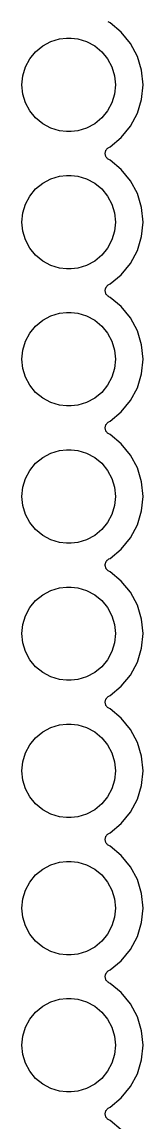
# Model space of a CAD drawing. Extents: x 1.72 to 9.76, y -6.3 to -1.2.
# Drawn here: x 4.754 to 4.842, y -4.554 to -3.752 of the extents above; entities that cross this region are included whole.
import ezdxf

# ---------------------------------------------------------------- set-up
doc = ezdxf.new("R2010")
doc.units = 0
doc.header["$MEASUREMENT"] = 0
doc.layers.add('BLACK', color=7, linetype='CONTINUOUS')

msp = doc.modelspace()

# ---------------------------------------------------------------- linework, layer by layer
at = {"layer": 'BLACK', "linetype": 'CONTINUOUS'}
for p, q in [((4.8172, -3.75218), (4.8168, -3.75191)), ((4.81722, -3.75219), (4.8172, -3.75218)), ((4.81726, -3.75221), (4.81722, -3.75219)), ((4.81722, -3.75219), (4.81722, -3.75219)), ((4.81722, -3.75219), (4.81722, -3.75219)), ((4.81815, -3.75268), (4.81726, -3.75221)), ((4.82637, -3.75943), (4.81815, -3.75268)), ((4.83312, -3.76765), (4.82637, -3.75943)), ((4.76384, -3.77364), (4.76902, -3.76939)), ((4.76902, -3.76939), (4.77493, -3.76624)), ((4.77493, -3.76624), (4.78133, -3.76429)), ((4.78133, -3.76429), (4.78633, -3.7638)), ((4.78633, -3.7638), (4.78967, -3.7638)), ((4.78967, -3.7638), (4.79467, -3.76429)), ((4.79467, -3.76429), (4.80107, -3.76624)), ((4.80107, -3.76624), (4.80698, -3.76939)), ((4.80698, -3.76939), (4.81216, -3.77364)), ((4.83813, -3.77704), (4.83312, -3.76765)), ((4.75644, -3.78473), (4.75959, -3.77882)), ((4.75959, -3.77882), (4.76384, -3.77364)), ((4.81216, -3.77364), (4.81641, -3.77882)), ((4.81641, -3.77882), (4.81956, -3.78473)), ((4.84122, -3.78721), (4.83813, -3.77704)), ((4.75449, -3.79113), (4.75644, -3.78473)), ((4.81956, -3.78473), (4.82151, -3.79113)), ((4.84226, -3.7978), (4.84122, -3.78721)), ((4.75384, -3.7978), (4.75449, -3.79113)), ((4.82151, -3.79113), (4.82216, -3.7978)), ((4.75449, -3.80447), (4.75384, -3.7978)), ((4.82216, -3.7978), (4.82151, -3.80447)), ((4.84122, -3.80839), (4.84226, -3.7978)), ((4.75644, -3.81087), (4.75449, -3.80447)), ((4.75959, -3.81678), (4.75644, -3.81087)), ((4.81956, -3.81087), (4.81641, -3.81678)), ((4.82151, -3.80447), (4.81956, -3.81087)), ((4.83813, -3.81856), (4.84122, -3.80839)), ((4.76384, -3.82196), (4.75959, -3.81678)), ((4.81641, -3.81678), (4.81216, -3.82196)), ((4.83312, -3.82795), (4.83813, -3.81856)), ((4.76902, -3.82621), (4.76384, -3.82196)), ((4.77493, -3.82936), (4.76902, -3.82621)), ((4.80698, -3.82621), (4.80107, -3.82936)), ((4.81216, -3.82196), (4.80698, -3.82621)), ((4.78133, -3.83131), (4.77493, -3.82936)), ((4.78633, -3.8318), (4.78133, -3.83131)), ((4.78967, -3.8318), (4.78633, -3.8318)), ((4.79467, -3.83131), (4.78967, -3.8318)), ((4.80107, -3.82936), (4.79467, -3.83131)), ((4.82637, -3.83617), (4.83312, -3.82795)), ((4.81646, -3.84392), (4.81686, -3.84366)), ((4.81686, -3.84366), (4.81726, -3.84339)), ((4.81726, -3.84339), (4.81815, -3.84292)), ((4.81815, -3.84292), (4.82637, -3.83617)), ((4.81464, -3.84728), (4.81465, -3.84727)), ((4.81464, -3.84729), (4.81464, -3.84728)), ((4.81464, -3.84777), (4.81464, -3.84729)), ((4.81464, -3.84824), (4.81464, -3.84777)), ((4.81464, -3.84825), (4.81464, -3.84824)), ((4.81464, -3.84826), (4.81464, -3.84825)), ((4.81473, -3.84873), (4.81464, -3.84826)), ((4.81465, -3.84727), (4.81474, -3.8468)), ((4.81482, -3.8492), (4.81473, -3.84873)), ((4.81474, -3.8468), (4.81484, -3.84633)), ((4.81482, -3.84921), (4.81482, -3.8492)), ((4.81482, -3.84922), (4.81482, -3.84921)), ((4.815, -3.84966), (4.81482, -3.84922)), ((4.81484, -3.84631), (4.81503, -3.84588)), ((4.81484, -3.84632), (4.81484, -3.84631)), ((4.81484, -3.84633), (4.81484, -3.84632)), ((4.81518, -3.85011), (4.815, -3.84966)), ((4.81503, -3.84588), (4.81521, -3.84543)), ((4.81519, -3.85012), (4.81518, -3.85011)), ((4.81519, -3.85013), (4.81519, -3.85012)), ((4.81545, -3.85052), (4.81519, -3.85013)), ((4.81521, -3.84543), (4.81522, -3.84542)), ((4.81522, -3.84541), (4.81549, -3.84502)), ((4.81522, -3.84542), (4.81522, -3.84541)), ((4.81571, -3.85092), (4.81545, -3.85052)), ((4.81549, -3.84502), (4.81576, -3.84462)), ((4.81572, -3.85093), (4.81571, -3.85092)), ((4.81573, -3.85094), (4.81572, -3.85093)), ((4.81606, -3.85128), (4.81573, -3.85094)), ((4.81576, -3.84461), (4.81577, -3.8446)), ((4.81576, -3.84462), (4.81576, -3.84461)), ((4.81577, -3.8446), (4.81611, -3.84427)), ((4.81639, -3.85162), (4.81606, -3.85128)), ((4.81611, -3.84427), (4.81645, -3.84393)), ((4.8164, -3.85163), (4.81639, -3.85162)), ((4.81641, -3.85164), (4.8164, -3.85163)), ((4.8168, -3.85191), (4.81641, -3.85164)), ((4.81645, -3.84393), (4.81646, -3.84393)), ((4.81646, -3.84393), (4.81646, -3.84392)), ((4.8172, -3.85218), (4.8168, -3.85191)), ((4.81722, -3.85219), (4.8172, -3.85218)), ((4.81726, -3.85221), (4.81722, -3.85219)), ((4.81722, -3.85219), (4.81722, -3.85219)), ((4.81722, -3.85219), (4.81722, -3.85219)), ((4.81815, -3.85268), (4.81726, -3.85221)), ((4.82637, -3.85943), (4.81815, -3.85268)), ((4.83312, -3.86765), (4.82637, -3.85943)), ((4.76902, -3.86939), (4.77493, -3.86624)), ((4.77493, -3.86624), (4.78133, -3.86429)), ((4.78133, -3.86429), (4.78633, -3.8638)), ((4.78633, -3.8638), (4.78967, -3.8638)), ((4.78967, -3.8638), (4.79467, -3.86429)), ((4.79467, -3.86429), (4.80107, -3.86624)), ((4.80107, -3.86624), (4.80698, -3.86939)), ((4.83813, -3.87704), (4.83312, -3.86765)), ((4.75959, -3.87882), (4.76384, -3.87364)), ((4.76384, -3.87364), (4.76902, -3.86939)), ((4.80698, -3.86939), (4.81216, -3.87364)), ((4.81216, -3.87364), (4.81641, -3.87882)), ((4.75644, -3.88473), (4.75959, -3.87882)), ((4.81641, -3.87882), (4.81956, -3.88473)), ((4.84122, -3.88721), (4.83813, -3.87704)), ((4.75384, -3.8978), (4.75449, -3.89113)), ((4.75449, -3.89113), (4.75644, -3.88473)), ((4.81956, -3.88473), (4.82151, -3.89113)), ((4.82151, -3.89113), (4.82216, -3.8978)), ((4.84226, -3.8978), (4.84122, -3.88721)), ((4.75449, -3.90447), (4.75384, -3.8978)), ((4.82216, -3.8978), (4.82151, -3.90447)), ((4.84122, -3.90839), (4.84226, -3.8978)), ((4.75644, -3.91087), (4.75449, -3.90447)), ((4.82151, -3.90447), (4.81956, -3.91087)), ((4.75959, -3.91678), (4.75644, -3.91087)), ((4.81956, -3.91087), (4.81641, -3.91678)), ((4.83813, -3.91856), (4.84122, -3.90839)), ((4.76384, -3.92196), (4.75959, -3.91678)), ((4.76902, -3.92621), (4.76384, -3.92196)), ((4.81216, -3.92196), (4.80698, -3.92621)), ((4.81641, -3.91678), (4.81216, -3.92196)), ((4.83312, -3.92795), (4.83813, -3.91856)), ((4.77493, -3.92936), (4.76902, -3.92621)), ((4.78133, -3.93131), (4.77493, -3.92936)), ((4.78633, -3.9318), (4.78133, -3.93131)), ((4.78967, -3.9318), (4.78633, -3.9318)), ((4.79467, -3.93131), (4.78967, -3.9318)), ((4.80107, -3.92936), (4.79467, -3.93131)), ((4.80698, -3.92621), (4.80107, -3.92936)), ((4.82637, -3.93617), (4.83312, -3.92795)), ((4.81815, -3.94292), (4.82637, -3.93617)), ((4.81464, -3.94728), (4.81465, -3.94727)), ((4.81464, -3.94729), (4.81464, -3.94728)), ((4.81464, -3.94777), (4.81464, -3.94729)), ((4.81464, -3.94824), (4.81464, -3.94777)), ((4.81465, -3.94727), (4.81474, -3.9468)), ((4.81474, -3.9468), (4.81484, -3.94633)), ((4.81484, -3.94631), (4.81503, -3.94588)), ((4.81484, -3.94632), (4.81484, -3.94631)), ((4.81484, -3.94633), (4.81484, -3.94632)), ((4.81503, -3.94588), (4.81521, -3.94543)), ((4.81521, -3.94543), (4.81522, -3.94542)), ((4.81522, -3.94541), (4.81549, -3.94502)), ((4.81522, -3.94542), (4.81522, -3.94541)), ((4.81549, -3.94502), (4.81576, -3.94462)), ((4.81576, -3.94461), (4.81577, -3.9446)), ((4.81576, -3.94462), (4.81576, -3.94461)), ((4.81577, -3.9446), (4.81611, -3.94427)), ((4.81611, -3.94427), (4.81645, -3.94393)), ((4.81645, -3.94393), (4.81646, -3.94393)), ((4.81646, -3.94392), (4.81686, -3.94366)), ((4.81646, -3.94393), (4.81646, -3.94392)), ((4.81686, -3.94366), (4.81726, -3.94339)), ((4.81726, -3.94339), (4.81815, -3.94292)), ((4.81464, -3.94825), (4.81464, -3.94824)), ((4.81464, -3.94826), (4.81464, -3.94825)), ((4.81473, -3.94873), (4.81464, -3.94826)), ((4.81482, -3.9492), (4.81473, -3.94873)), ((4.81482, -3.94921), (4.81482, -3.9492)), ((4.81482, -3.94922), (4.81482, -3.94921)), ((4.815, -3.94966), (4.81482, -3.94922)), ((4.81518, -3.95011), (4.815, -3.94966)), ((4.81519, -3.95012), (4.81518, -3.95011)), ((4.81519, -3.95013), (4.81519, -3.95012)), ((4.81545, -3.95052), (4.81519, -3.95013)), ((4.81571, -3.95092), (4.81545, -3.95052)), ((4.81572, -3.95093), (4.81571, -3.95092)), ((4.81573, -3.95094), (4.81572, -3.95093)), ((4.81606, -3.95128), (4.81573, -3.95094)), ((4.81639, -3.95162), (4.81606, -3.95128)), ((4.8164, -3.95163), (4.81639, -3.95162)), ((4.81641, -3.95164), (4.8164, -3.95163)), ((4.8168, -3.95191), (4.81641, -3.95164)), ((4.8172, -3.95218), (4.8168, -3.95191)), ((4.81722, -3.95219), (4.8172, -3.95218)), ((4.81726, -3.95221), (4.81722, -3.95219)), ((4.81722, -3.95219), (4.81722, -3.95219)), ((4.81722, -3.95219), (4.81722, -3.95219)), ((4.81815, -3.95268), (4.81726, -3.95221)), ((4.82637, -3.95943), (4.81815, -3.95268)), ((4.78133, -3.96429), (4.78633, -3.9638)), ((4.78633, -3.9638), (4.78967, -3.9638)), ((4.78967, -3.9638), (4.79467, -3.96429)), ((4.83312, -3.96765), (4.82637, -3.95943)), ((4.76384, -3.97364), (4.76902, -3.96939)), ((4.76902, -3.96939), (4.77493, -3.96624)), ((4.77493, -3.96624), (4.78133, -3.96429)), ((4.79467, -3.96429), (4.80107, -3.96624)), ((4.80107, -3.96624), (4.80698, -3.96939)), ((4.80698, -3.96939), (4.81216, -3.97364)), ((4.83813, -3.97704), (4.83312, -3.96765)), ((4.75644, -3.98473), (4.75959, -3.97882)), ((4.75959, -3.97882), (4.76384, -3.97364)), ((4.81216, -3.97364), (4.81641, -3.97882)), ((4.81641, -3.97882), (4.81956, -3.98473)), ((4.84122, -3.98721), (4.83813, -3.97704)), ((4.75449, -3.99113), (4.75644, -3.98473)), ((4.81956, -3.98473), (4.82151, -3.99113)), ((4.84226, -3.9978), (4.84122, -3.98721)), ((4.75384, -3.9978), (4.75449, -3.99113)), ((4.82151, -3.99113), (4.82216, -3.9978)), ((4.75449, -4.00447), (4.75384, -3.9978)), ((4.82216, -3.9978), (4.82151, -4.00447)), ((4.84122, -4.00839), (4.84226, -3.9978)), ((4.75644, -4.01087), (4.75449, -4.00447)), ((4.75959, -4.01678), (4.75644, -4.01087)), ((4.81956, -4.01087), (4.81641, -4.01678)), ((4.82151, -4.00447), (4.81956, -4.01087)), ((4.83813, -4.01856), (4.84122, -4.00839)), ((4.76384, -4.02196), (4.75959, -4.01678)), ((4.81641, -4.01678), (4.81216, -4.02196)), ((4.83312, -4.02795), (4.83813, -4.01856)), ((4.76902, -4.02621), (4.76384, -4.02196)), ((4.77493, -4.02936), (4.76902, -4.02621)), ((4.80698, -4.02621), (4.80107, -4.02936)), ((4.81216, -4.02196), (4.80698, -4.02621)), ((4.82637, -4.03617), (4.83312, -4.02795)), ((4.78133, -4.03131), (4.77493, -4.02936)), ((4.78633, -4.0318), (4.78133, -4.03131)), ((4.78967, -4.0318), (4.78633, -4.0318)), ((4.79467, -4.03131), (4.78967, -4.0318)), ((4.80107, -4.02936), (4.79467, -4.03131)), ((4.81815, -4.04292), (4.82637, -4.03617)), ((4.81577, -4.0446), (4.81611, -4.04427)), ((4.81611, -4.04427), (4.81645, -4.04393)), ((4.81645, -4.04393), (4.81646, -4.04393)), ((4.81646, -4.04392), (4.81686, -4.04366)), ((4.81646, -4.04393), (4.81646, -4.04392)), ((4.81686, -4.04366), (4.81726, -4.04339)), ((4.81726, -4.04339), (4.81815, -4.04292)), ((4.81464, -4.04728), (4.81465, -4.04727)), ((4.81464, -4.04729), (4.81464, -4.04728)), ((4.81464, -4.04777), (4.81464, -4.04729)), ((4.81464, -4.04824), (4.81464, -4.04777)), ((4.81464, -4.04825), (4.81464, -4.04824)), ((4.81464, -4.04826), (4.81464, -4.04825)), ((4.81473, -4.04873), (4.81464, -4.04826)), ((4.81465, -4.04727), (4.81474, -4.0468)), ((4.81482, -4.0492), (4.81473, -4.04873)), ((4.81474, -4.0468), (4.81484, -4.04633)), ((4.81482, -4.04921), (4.81482, -4.0492)), ((4.81482, -4.04922), (4.81482, -4.04921)), ((4.815, -4.04966), (4.81482, -4.04922)), ((4.81484, -4.04631), (4.81503, -4.04588)), ((4.81484, -4.04632), (4.81484, -4.04631)), ((4.81484, -4.04633), (4.81484, -4.04632)), ((4.81518, -4.05011), (4.815, -4.04966)), ((4.81503, -4.04588), (4.81521, -4.04543)), ((4.81519, -4.05012), (4.81518, -4.05011)), ((4.81519, -4.05013), (4.81519, -4.05012)), ((4.81545, -4.05052), (4.81519, -4.05013)), ((4.81521, -4.04543), (4.81522, -4.04542)), ((4.81522, -4.04541), (4.81549, -4.04502)), ((4.81522, -4.04542), (4.81522, -4.04541)), ((4.81571, -4.05092), (4.81545, -4.05052)), ((4.81549, -4.04502), (4.81576, -4.04462)), ((4.81572, -4.05093), (4.81571, -4.05092)), ((4.81573, -4.05094), (4.81572, -4.05093)), ((4.81606, -4.05128), (4.81573, -4.05094)), ((4.81576, -4.04461), (4.81577, -4.0446)), ((4.81576, -4.04462), (4.81576, -4.04461)), ((4.81639, -4.05162), (4.81606, -4.05128)), ((4.8164, -4.05163), (4.81639, -4.05162)), ((4.81641, -4.05164), (4.8164, -4.05163)), ((4.8168, -4.05191), (4.81641, -4.05164)), ((4.8172, -4.05218), (4.8168, -4.05191)), ((4.81722, -4.05219), (4.8172, -4.05218)), ((4.81726, -4.05221), (4.81722, -4.05219)), ((4.81722, -4.05219), (4.81722, -4.05219)), ((4.81722, -4.05219), (4.81722, -4.05219)), ((4.81815, -4.05268), (4.81726, -4.05221)), ((4.82637, -4.05943), (4.81815, -4.05268)), ((4.83312, -4.06765), (4.82637, -4.05943)), ((4.76902, -4.06939), (4.77493, -4.06624)), ((4.77493, -4.06624), (4.78133, -4.06429)), ((4.78133, -4.06429), (4.78633, -4.0638)), ((4.78633, -4.0638), (4.78967, -4.0638)), ((4.78967, -4.0638), (4.79467, -4.06429)), ((4.79467, -4.06429), (4.80107, -4.06624)), ((4.80107, -4.06624), (4.80698, -4.06939)), ((4.83813, -4.07704), (4.83312, -4.06765)), ((4.75959, -4.07882), (4.76384, -4.07364)), ((4.76384, -4.07364), (4.76902, -4.06939)), ((4.80698, -4.06939), (4.81216, -4.07364)), ((4.81216, -4.07364), (4.81641, -4.07882)), ((4.75644, -4.08473), (4.75959, -4.07882)), ((4.81641, -4.07882), (4.81956, -4.08473)), ((4.84122, -4.08721), (4.83813, -4.07704)), ((4.75384, -4.0978), (4.75449, -4.09113)), ((4.75449, -4.09113), (4.75644, -4.08473)), ((4.81956, -4.08473), (4.82151, -4.09113)), ((4.82151, -4.09113), (4.82216, -4.0978)), ((4.84226, -4.0978), (4.84122, -4.08721)), ((4.75449, -4.10447), (4.75384, -4.0978)), ((4.82216, -4.0978), (4.82151, -4.10447)), ((4.84122, -4.10839), (4.84226, -4.0978)), ((4.75644, -4.11087), (4.75449, -4.10447)), ((4.82151, -4.10447), (4.81956, -4.11087)), ((4.83813, -4.11856), (4.84122, -4.10839)), ((4.75959, -4.11678), (4.75644, -4.11087)), ((4.81956, -4.11087), (4.81641, -4.11678)), ((4.76384, -4.12196), (4.75959, -4.11678)), ((4.76902, -4.12621), (4.76384, -4.12196)), ((4.81216, -4.12196), (4.80698, -4.12621)), ((4.81641, -4.11678), (4.81216, -4.12196)), ((4.83312, -4.12795), (4.83813, -4.11856)), ((4.77493, -4.12936), (4.76902, -4.12621)), ((4.78133, -4.13131), (4.77493, -4.12936)), ((4.78633, -4.1318), (4.78133, -4.13131)), ((4.78967, -4.1318), (4.78633, -4.1318)), ((4.79467, -4.13131), (4.78967, -4.1318)), ((4.80107, -4.12936), (4.79467, -4.13131)), ((4.80698, -4.12621), (4.80107, -4.12936)), ((4.82637, -4.13617), (4.83312, -4.12795)), ((4.81815, -4.14292), (4.82637, -4.13617)), ((4.81464, -4.14728), (4.81465, -4.14727)), ((4.81464, -4.14729), (4.81464, -4.14728)), ((4.81464, -4.14777), (4.81464, -4.14729)), ((4.81464, -4.14824), (4.81464, -4.14777)), ((4.81464, -4.14825), (4.81464, -4.14824)), ((4.81464, -4.14826), (4.81464, -4.14825)), ((4.81473, -4.14873), (4.81464, -4.14826)), ((4.81465, -4.14727), (4.81474, -4.1468)), ((4.81474, -4.1468), (4.81484, -4.14633)), ((4.81484, -4.14631), (4.81503, -4.14588)), ((4.81484, -4.14632), (4.81484, -4.14631)), ((4.81484, -4.14633), (4.81484, -4.14632)), ((4.81503, -4.14588), (4.81521, -4.14543)), ((4.81521, -4.14543), (4.81522, -4.14542)), ((4.81522, -4.14541), (4.81549, -4.14502)), ((4.81522, -4.14542), (4.81522, -4.14541)), ((4.81549, -4.14502), (4.81576, -4.14462)), ((4.81576, -4.14461), (4.81577, -4.1446)), ((4.81576, -4.14462), (4.81576, -4.14461)), ((4.81577, -4.1446), (4.81611, -4.14426)), ((4.81611, -4.14426), (4.81645, -4.14393)), ((4.81645, -4.14393), (4.81646, -4.14393)), ((4.81646, -4.14392), (4.81686, -4.14366)), ((4.81646, -4.14393), (4.81646, -4.14392)), ((4.81686, -4.14366), (4.81726, -4.14339)), ((4.81726, -4.14339), (4.81815, -4.14292)), ((4.81482, -4.1492), (4.81473, -4.14873)), ((4.81482, -4.14921), (4.81482, -4.1492)), ((4.81482, -4.14922), (4.81482, -4.14921)), ((4.815, -4.14966), (4.81482, -4.14922)), ((4.81518, -4.15011), (4.815, -4.14966)), ((4.81519, -4.15012), (4.81518, -4.15011)), ((4.81519, -4.15013), (4.81519, -4.15012)), ((4.81545, -4.15052), (4.81519, -4.15013)), ((4.81571, -4.15092), (4.81545, -4.15052)), ((4.81572, -4.15093), (4.81571, -4.15092)), ((4.81573, -4.15094), (4.81572, -4.15093)), ((4.81606, -4.15128), (4.81573, -4.15094)), ((4.81639, -4.15162), (4.81606, -4.15128)), ((4.8164, -4.15163), (4.81639, -4.15162)), ((4.81641, -4.15164), (4.8164, -4.15163)), ((4.8168, -4.15191), (4.81641, -4.15164)), ((4.8172, -4.15218), (4.8168, -4.15191)), ((4.81722, -4.15219), (4.8172, -4.15218)), ((4.81726, -4.15221), (4.81722, -4.15219)), ((4.81722, -4.15219), (4.81722, -4.15219)), ((4.81722, -4.15219), (4.81722, -4.15219)), ((4.81815, -4.15268), (4.81726, -4.15221)), ((4.82637, -4.15943), (4.81815, -4.15268)), ((4.77493, -4.16624), (4.78133, -4.16429)), ((4.78133, -4.16429), (4.78633, -4.1638)), ((4.78633, -4.1638), (4.78967, -4.1638)), ((4.78967, -4.1638), (4.79467, -4.16429)), ((4.79467, -4.16429), (4.80107, -4.16624)), ((4.83312, -4.16765), (4.82637, -4.15943)), ((4.76384, -4.17364), (4.76902, -4.16939)), ((4.76902, -4.16939), (4.77493, -4.16624)), ((4.80107, -4.16624), (4.80698, -4.16939)), ((4.80698, -4.16939), (4.81216, -4.17364)), ((4.83813, -4.17704), (4.83312, -4.16765)), ((4.75644, -4.18473), (4.75959, -4.17882)), ((4.75959, -4.17882), (4.76384, -4.17364)), ((4.81216, -4.17364), (4.81641, -4.17882)), ((4.81641, -4.17882), (4.81956, -4.18473)), ((4.84122, -4.18721), (4.83813, -4.17704)), ((4.75449, -4.19113), (4.75644, -4.18473)), ((4.81956, -4.18473), (4.82151, -4.19113)), ((4.84226, -4.1978), (4.84122, -4.18721)), ((4.75384, -4.1978), (4.75449, -4.19113)), ((4.82151, -4.19113), (4.82216, -4.1978)), ((4.75449, -4.20447), (4.75384, -4.1978)), ((4.75644, -4.21087), (4.75449, -4.20447)), ((4.82151, -4.20447), (4.81956, -4.21087)), ((4.82216, -4.1978), (4.82151, -4.20447)), ((4.84122, -4.20839), (4.84226, -4.1978)), ((4.75959, -4.21678), (4.75644, -4.21087)), ((4.81956, -4.21087), (4.81641, -4.21678)), ((4.83813, -4.21856), (4.84122, -4.20839)), ((4.76384, -4.22196), (4.75959, -4.21678)), ((4.81641, -4.21678), (4.81216, -4.22196)), ((4.83312, -4.22795), (4.83813, -4.21856)), ((4.76902, -4.22621), (4.76384, -4.22196)), ((4.77493, -4.22936), (4.76902, -4.22621)), ((4.80698, -4.22621), (4.80107, -4.22936)), ((4.81216, -4.22196), (4.80698, -4.22621)), ((4.82637, -4.23617), (4.83312, -4.22795)), ((4.78133, -4.23131), (4.77493, -4.22936)), ((4.78633, -4.2318), (4.78133, -4.23131)), ((4.78967, -4.2318), (4.78633, -4.2318)), ((4.79467, -4.23131), (4.78967, -4.2318)), ((4.80107, -4.22936), (4.79467, -4.23131)), ((4.81815, -4.24292), (4.82637, -4.23617)), ((4.81549, -4.24502), (4.81576, -4.24462)), ((4.81576, -4.24461), (4.81577, -4.2446)), ((4.81576, -4.24462), (4.81576, -4.24461)), ((4.81577, -4.2446), (4.81611, -4.24427)), ((4.81611, -4.24427), (4.81645, -4.24393)), ((4.81645, -4.24393), (4.81646, -4.24393)), ((4.81646, -4.24392), (4.81686, -4.24366)), ((4.81646, -4.24393), (4.81646, -4.24392)), ((4.81686, -4.24366), (4.81726, -4.24339)), ((4.81726, -4.24339), (4.81815, -4.24292)), ((4.81464, -4.24728), (4.81465, -4.24727)), ((4.81464, -4.24729), (4.81464, -4.24728)), ((4.81464, -4.24777), (4.81464, -4.24729)), ((4.81464, -4.24824), (4.81464, -4.24777)), ((4.81464, -4.24825), (4.81464, -4.24824)), ((4.81464, -4.24826), (4.81464, -4.24825)), ((4.81473, -4.24873), (4.81464, -4.24826)), ((4.81465, -4.24727), (4.81474, -4.2468)), ((4.81482, -4.2492), (4.81473, -4.24873)), ((4.81474, -4.2468), (4.81484, -4.24633)), ((4.81482, -4.24921), (4.81482, -4.2492)), ((4.81482, -4.24922), (4.81482, -4.24921)), ((4.815, -4.24966), (4.81482, -4.24922)), ((4.81484, -4.24631), (4.81503, -4.24588)), ((4.81484, -4.24632), (4.81484, -4.24631)), ((4.81484, -4.24633), (4.81484, -4.24632)), ((4.81518, -4.25011), (4.815, -4.24966)), ((4.81503, -4.24588), (4.81521, -4.24543)), ((4.81519, -4.25012), (4.81518, -4.25011)), ((4.81519, -4.25013), (4.81519, -4.25012)), ((4.81545, -4.25052), (4.81519, -4.25013)), ((4.81521, -4.24543), (4.81522, -4.24542)), ((4.81522, -4.24541), (4.81549, -4.24502)), ((4.81522, -4.24542), (4.81522, -4.24541)), ((4.81571, -4.25092), (4.81545, -4.25052)), ((4.81572, -4.25093), (4.81571, -4.25092)), ((4.81573, -4.25094), (4.81572, -4.25093)), ((4.81606, -4.25128), (4.81573, -4.25094)), ((4.81639, -4.25162), (4.81606, -4.25128)), ((4.8164, -4.25163), (4.81639, -4.25162)), ((4.81641, -4.25164), (4.8164, -4.25163)), ((4.8168, -4.2519), (4.81641, -4.25164)), ((4.8172, -4.25218), (4.8168, -4.2519)), ((4.81722, -4.25219), (4.8172, -4.25218)), ((4.81726, -4.25221), (4.81722, -4.25219)), ((4.81722, -4.25219), (4.81722, -4.25219)), ((4.81722, -4.25219), (4.81722, -4.25219)), ((4.81815, -4.25268), (4.81726, -4.25221)), ((4.82637, -4.25943), (4.81815, -4.25268)), ((4.83312, -4.26765), (4.82637, -4.25943)), ((4.76902, -4.26939), (4.77493, -4.26624)), ((4.77493, -4.26624), (4.78133, -4.26429)), ((4.78133, -4.26429), (4.78633, -4.2638)), ((4.78633, -4.2638), (4.78967, -4.2638)), ((4.78967, -4.2638), (4.79467, -4.26429)), ((4.79467, -4.26429), (4.80107, -4.26624)), ((4.80107, -4.26624), (4.80698, -4.26939)), ((4.83813, -4.27704), (4.83312, -4.26765)), ((4.75959, -4.27882), (4.76384, -4.27364)), ((4.76384, -4.27364), (4.76902, -4.26939)), ((4.80698, -4.26939), (4.81216, -4.27364)), ((4.81216, -4.27364), (4.81641, -4.27882)), ((4.84122, -4.28721), (4.83813, -4.27704)), ((4.75449, -4.29113), (4.75644, -4.28473)), ((4.75644, -4.28473), (4.75959, -4.27882)), ((4.81641, -4.27882), (4.81956, -4.28473)), ((4.81956, -4.28473), (4.82151, -4.29113)), ((4.75384, -4.2978), (4.75449, -4.29113)), ((4.82151, -4.29113), (4.82216, -4.2978)), ((4.84226, -4.2978), (4.84122, -4.28721)), ((4.75449, -4.30447), (4.75384, -4.2978)), ((4.82216, -4.2978), (4.82151, -4.30447)), ((4.84122, -4.30839), (4.84226, -4.2978)), ((4.75644, -4.31087), (4.75449, -4.30447)), ((4.82151, -4.30447), (4.81956, -4.31087)), ((4.83813, -4.31856), (4.84122, -4.30839)), ((4.75959, -4.31678), (4.75644, -4.31087)), ((4.76384, -4.32196), (4.75959, -4.31678)), ((4.81641, -4.31678), (4.81216, -4.32196)), ((4.81956, -4.31087), (4.81641, -4.31678)), ((4.76902, -4.32621), (4.76384, -4.32196)), ((4.81216, -4.32196), (4.80698, -4.32621)), ((4.83312, -4.32795), (4.83813, -4.31856)), ((4.77493, -4.32936), (4.76902, -4.32621)), ((4.78133, -4.33131), (4.77493, -4.32936)), ((4.78633, -4.3318), (4.78133, -4.33131)), ((4.78967, -4.3318), (4.78633, -4.3318)), ((4.79467, -4.33131), (4.78967, -4.3318)), ((4.80107, -4.32936), (4.79467, -4.33131)), ((4.80698, -4.32621), (4.80107, -4.32936)), ((4.82637, -4.33617), (4.83312, -4.32795)), ((4.81815, -4.34292), (4.82637, -4.33617)), ((4.81464, -4.34728), (4.81465, -4.34727)), ((4.81464, -4.34729), (4.81464, -4.34728)), ((4.81464, -4.34777), (4.81464, -4.34729)), ((4.81464, -4.34824), (4.81464, -4.34777)), ((4.81464, -4.34825), (4.81464, -4.34824)), ((4.81464, -4.34826), (4.81464, -4.34825)), ((4.81473, -4.34873), (4.81464, -4.34826)), ((4.81465, -4.34727), (4.81474, -4.3468)), ((4.81482, -4.3492), (4.81473, -4.34873)), ((4.81474, -4.3468), (4.81484, -4.34633)), ((4.81482, -4.34921), (4.81482, -4.3492)), ((4.81482, -4.34922), (4.81482, -4.34921)), ((4.815, -4.34966), (4.81482, -4.34922)), ((4.81484, -4.34631), (4.81503, -4.34588)), ((4.81484, -4.34632), (4.81484, -4.34631)), ((4.81484, -4.34633), (4.81484, -4.34632)), ((4.81503, -4.34588), (4.81521, -4.34543)), ((4.81521, -4.34543), (4.81522, -4.34542)), ((4.81522, -4.34541), (4.81549, -4.34502)), ((4.81522, -4.34542), (4.81522, -4.34541)), ((4.81549, -4.34502), (4.81576, -4.34462)), ((4.81576, -4.34461), (4.81577, -4.3446)), ((4.81576, -4.34462), (4.81576, -4.34461)), ((4.81577, -4.3446), (4.81611, -4.34427)), ((4.81611, -4.34427), (4.81645, -4.34393)), ((4.81645, -4.34393), (4.81646, -4.34393)), ((4.81646, -4.34392), (4.81686, -4.34366)), ((4.81646, -4.34393), (4.81646, -4.34392)), ((4.81686, -4.34366), (4.81726, -4.34339)), ((4.81726, -4.34339), (4.81815, -4.34292)), ((4.81518, -4.35011), (4.815, -4.34966)), ((4.81519, -4.35012), (4.81518, -4.35011)), ((4.81519, -4.35013), (4.81519, -4.35012)), ((4.81545, -4.35052), (4.81519, -4.35013)), ((4.81571, -4.35092), (4.81545, -4.35052)), ((4.81572, -4.35093), (4.81571, -4.35092)), ((4.81573, -4.35094), (4.81572, -4.35093)), ((4.81606, -4.35128), (4.81573, -4.35094)), ((4.81639, -4.35162), (4.81606, -4.35128)), ((4.8164, -4.35163), (4.81639, -4.35162)), ((4.81641, -4.35164), (4.8164, -4.35163)), ((4.8168, -4.35191), (4.81641, -4.35164)), ((4.8172, -4.35218), (4.8168, -4.35191)), ((4.81722, -4.35219), (4.8172, -4.35218)), ((4.81726, -4.35221), (4.81722, -4.35219)), ((4.81722, -4.35219), (4.81722, -4.35219)), ((4.81722, -4.35219), (4.81722, -4.35219)), ((4.81815, -4.35268), (4.81726, -4.35221)), ((4.82637, -4.35943), (4.81815, -4.35268)), ((4.77493, -4.36624), (4.78133, -4.36429)), ((4.78133, -4.36429), (4.78633, -4.3638)), ((4.78633, -4.3638), (4.78967, -4.3638)), ((4.78967, -4.3638), (4.79467, -4.36429)), ((4.79467, -4.36429), (4.80107, -4.36624)), ((4.83312, -4.36765), (4.82637, -4.35943)), ((4.76384, -4.37364), (4.76902, -4.36939)), ((4.76902, -4.36939), (4.77493, -4.36624)), ((4.80107, -4.36624), (4.80698, -4.36939)), ((4.80698, -4.36939), (4.81216, -4.37364)), ((4.83813, -4.37704), (4.83312, -4.36765)), ((4.75644, -4.38473), (4.75959, -4.37882)), ((4.75959, -4.37882), (4.76384, -4.37364)), ((4.81216, -4.37364), (4.81641, -4.37882)), ((4.81641, -4.37882), (4.81956, -4.38473)), ((4.84122, -4.38721), (4.83813, -4.37704)), ((4.75449, -4.39113), (4.75644, -4.38473)), ((4.81956, -4.38473), (4.82151, -4.39113)), ((4.84226, -4.3978), (4.84122, -4.38721)), ((4.75384, -4.3978), (4.75449, -4.39113)), ((4.82151, -4.39113), (4.82216, -4.3978)), ((4.75449, -4.40447), (4.75384, -4.3978)), ((4.75644, -4.41087), (4.75449, -4.40447)), ((4.82151, -4.40447), (4.81956, -4.41087)), ((4.82216, -4.3978), (4.82151, -4.40447)), ((4.84122, -4.40839), (4.84226, -4.3978)), ((4.75959, -4.41678), (4.75644, -4.41087)), ((4.81956, -4.41087), (4.81641, -4.41678)), ((4.83813, -4.41856), (4.84122, -4.40839)), ((4.76384, -4.42196), (4.75959, -4.41678)), ((4.81641, -4.41678), (4.81216, -4.42196)), ((4.83312, -4.42795), (4.83813, -4.41856)), ((4.76902, -4.42621), (4.76384, -4.42196)), ((4.77493, -4.42936), (4.76902, -4.42621)), ((4.78133, -4.43131), (4.77493, -4.42936)), ((4.80107, -4.42936), (4.79467, -4.43131)), ((4.80698, -4.42621), (4.80107, -4.42936)), ((4.81216, -4.42196), (4.80698, -4.42621)), ((4.82637, -4.43617), (4.83312, -4.42795)), ((4.78633, -4.4318), (4.78133, -4.43131)), ((4.78967, -4.4318), (4.78633, -4.4318)), ((4.79467, -4.43131), (4.78967, -4.4318)), ((4.81815, -4.44292), (4.82637, -4.43617)), ((4.81503, -4.44588), (4.81521, -4.44543)), ((4.81521, -4.44543), (4.81522, -4.44542)), ((4.81522, -4.44541), (4.81549, -4.44502)), ((4.81522, -4.44542), (4.81522, -4.44541)), ((4.81549, -4.44502), (4.81576, -4.44462)), ((4.81576, -4.44461), (4.81577, -4.4446)), ((4.81576, -4.44462), (4.81576, -4.44461)), ((4.81577, -4.4446), (4.81611, -4.44427)), ((4.81611, -4.44427), (4.81645, -4.44393)), ((4.81645, -4.44393), (4.81646, -4.44393)), ((4.81646, -4.44392), (4.81686, -4.44366)), ((4.81646, -4.44393), (4.81646, -4.44392)), ((4.81686, -4.44366), (4.81726, -4.44339)), ((4.81726, -4.44339), (4.81815, -4.44292)), ((4.81464, -4.44728), (4.81465, -4.44727)), ((4.81464, -4.44729), (4.81464, -4.44728)), ((4.81464, -4.44777), (4.81464, -4.44729)), ((4.81464, -4.44824), (4.81464, -4.44777)), ((4.81464, -4.44825), (4.81464, -4.44824)), ((4.81464, -4.44826), (4.81464, -4.44825)), ((4.81473, -4.44873), (4.81464, -4.44826)), ((4.81465, -4.44727), (4.81474, -4.4468)), ((4.81482, -4.4492), (4.81473, -4.44873)), ((4.81474, -4.4468), (4.81484, -4.44633)), ((4.81482, -4.44921), (4.81482, -4.4492)), ((4.81482, -4.44922), (4.81482, -4.44921)), ((4.815, -4.44966), (4.81482, -4.44922)), ((4.81484, -4.44631), (4.81503, -4.44588)), ((4.81484, -4.44632), (4.81484, -4.44631)), ((4.81484, -4.44633), (4.81484, -4.44632)), ((4.81518, -4.45011), (4.815, -4.44966)), ((4.81519, -4.45012), (4.81518, -4.45011)), ((4.81519, -4.45013), (4.81519, -4.45012)), ((4.81545, -4.45052), (4.81519, -4.45013)), ((4.81571, -4.45092), (4.81545, -4.45052)), ((4.81572, -4.45093), (4.81571, -4.45092)), ((4.81573, -4.45094), (4.81572, -4.45093)), ((4.81606, -4.45128), (4.81573, -4.45094)), ((4.81639, -4.45162), (4.81606, -4.45128)), ((4.8164, -4.45163), (4.81639, -4.45162)), ((4.81641, -4.45164), (4.8164, -4.45163)), ((4.8168, -4.45191), (4.81641, -4.45164)), ((4.8172, -4.45218), (4.8168, -4.45191)), ((4.81722, -4.45219), (4.8172, -4.45218)), ((4.81726, -4.45221), (4.81722, -4.45219)), ((4.81722, -4.45219), (4.81722, -4.45219)), ((4.81722, -4.45219), (4.81722, -4.45219)), ((4.81815, -4.45268), (4.81726, -4.45221)), ((4.82637, -4.45943), (4.81815, -4.45268)), ((4.83312, -4.46765), (4.82637, -4.45943)), ((4.76384, -4.47364), (4.76902, -4.46939)), ((4.76902, -4.46939), (4.77493, -4.46624)), ((4.77493, -4.46624), (4.78133, -4.46429)), ((4.78133, -4.46429), (4.78633, -4.4638)), ((4.78633, -4.4638), (4.78967, -4.4638)), ((4.78967, -4.4638), (4.79467, -4.46429)), ((4.79467, -4.46429), (4.80107, -4.46624)), ((4.80107, -4.46624), (4.80698, -4.46939)), ((4.80698, -4.46939), (4.81216, -4.47364)), ((4.83813, -4.47704), (4.83312, -4.46765)), ((4.75959, -4.47882), (4.76384, -4.47364)), ((4.81216, -4.47364), (4.81641, -4.47882)), ((4.84122, -4.48721), (4.83813, -4.47704)), ((4.75449, -4.49113), (4.75644, -4.48473)), ((4.75644, -4.48473), (4.75959, -4.47882)), ((4.81641, -4.47882), (4.81956, -4.48473)), ((4.81956, -4.48473), (4.82151, -4.49113)), ((4.75384, -4.4978), (4.75449, -4.49113)), ((4.82151, -4.49113), (4.82216, -4.4978)), ((4.84226, -4.4978), (4.84122, -4.48721)), ((4.75449, -4.50447), (4.75384, -4.4978)), ((4.82216, -4.4978), (4.82151, -4.50447)), ((4.84122, -4.50839), (4.84226, -4.4978)), ((4.75644, -4.51087), (4.75449, -4.50447)), ((4.82151, -4.50447), (4.81956, -4.51087)), ((4.83813, -4.51856), (4.84122, -4.50839)), ((4.75959, -4.51678), (4.75644, -4.51087)), ((4.76384, -4.52196), (4.75959, -4.51678)), ((4.81641, -4.51678), (4.81216, -4.52196)), ((4.81956, -4.51087), (4.81641, -4.51678)), ((4.76902, -4.52621), (4.76384, -4.52196)), ((4.81216, -4.52196), (4.80698, -4.52621)), ((4.83312, -4.52795), (4.83813, -4.51856)), ((4.77493, -4.52936), (4.76902, -4.52621)), ((4.78133, -4.53131), (4.77493, -4.52936)), ((4.78633, -4.5318), (4.78133, -4.53131)), ((4.78967, -4.5318), (4.78633, -4.5318)), ((4.79467, -4.53131), (4.78967, -4.5318)), ((4.80107, -4.52936), (4.79467, -4.53131)), ((4.80698, -4.52621), (4.80107, -4.52936)), ((4.82637, -4.53617), (4.83312, -4.52795)), ((4.81815, -4.54292), (4.82637, -4.53617)), ((4.81464, -4.54728), (4.81465, -4.54727)), ((4.81464, -4.54729), (4.81464, -4.54728)), ((4.81464, -4.54777), (4.81464, -4.54729)), ((4.81464, -4.54824), (4.81464, -4.54777)), ((4.81464, -4.54825), (4.81464, -4.54824)), ((4.81464, -4.54826), (4.81464, -4.54825)), ((4.81473, -4.54873), (4.81464, -4.54826)), ((4.81465, -4.54727), (4.81474, -4.5468)), ((4.81482, -4.5492), (4.81473, -4.54873)), ((4.81474, -4.5468), (4.81484, -4.54633)), ((4.81482, -4.54921), (4.81482, -4.5492)), ((4.81482, -4.54922), (4.81482, -4.54921)), ((4.815, -4.54966), (4.81482, -4.54922)), ((4.81484, -4.54631), (4.81503, -4.54588)), ((4.81484, -4.54632), (4.81484, -4.54631)), ((4.81484, -4.54633), (4.81484, -4.54632)), ((4.81518, -4.55011), (4.815, -4.54966)), ((4.81503, -4.54588), (4.81521, -4.54543)), ((4.81521, -4.54543), (4.81522, -4.54542)), ((4.81522, -4.54541), (4.81549, -4.54502)), ((4.81522, -4.54542), (4.81522, -4.54541)), ((4.81549, -4.54502), (4.81576, -4.54462)), ((4.81576, -4.54461), (4.81577, -4.5446)), ((4.81576, -4.54462), (4.81576, -4.54461)), ((4.81577, -4.5446), (4.81611, -4.54427)), ((4.81611, -4.54427), (4.81645, -4.54393)), ((4.81645, -4.54393), (4.81646, -4.54393)), ((4.81646, -4.54392), (4.81686, -4.54366)), ((4.81646, -4.54393), (4.81646, -4.54392)), ((4.81686, -4.54366), (4.81726, -4.54339)), ((4.81726, -4.54339), (4.81815, -4.54292)), ((4.81519, -4.55012), (4.81518, -4.55011)), ((4.81519, -4.55013), (4.81519, -4.55012)), ((4.81545, -4.55052), (4.81519, -4.55013)), ((4.81571, -4.55092), (4.81545, -4.55052)), ((4.81572, -4.55093), (4.81571, -4.55092)), ((4.81573, -4.55094), (4.81572, -4.55093)), ((4.81606, -4.55128), (4.81573, -4.55094)), ((4.81639, -4.55162), (4.81606, -4.55128)), ((4.8164, -4.55163), (4.81639, -4.55162)), ((4.81641, -4.55164), (4.8164, -4.55163)), ((4.8168, -4.55191), (4.81641, -4.55164)), ((4.8172, -4.55218), (4.8168, -4.55191)), ((4.81722, -4.55219), (4.8172, -4.55218)), ((4.81726, -4.55221), (4.81722, -4.55219)), ((4.81722, -4.55219), (4.81722, -4.55219)), ((4.81722, -4.55219), (4.81722, -4.55219)), ((4.81815, -4.55268), (4.81726, -4.55221)), ((4.82637, -4.55943), (4.81815, -4.55268))]:
    msp.add_line(p, q, dxfattribs=at)

doc.saveas('drawing.dxf')
